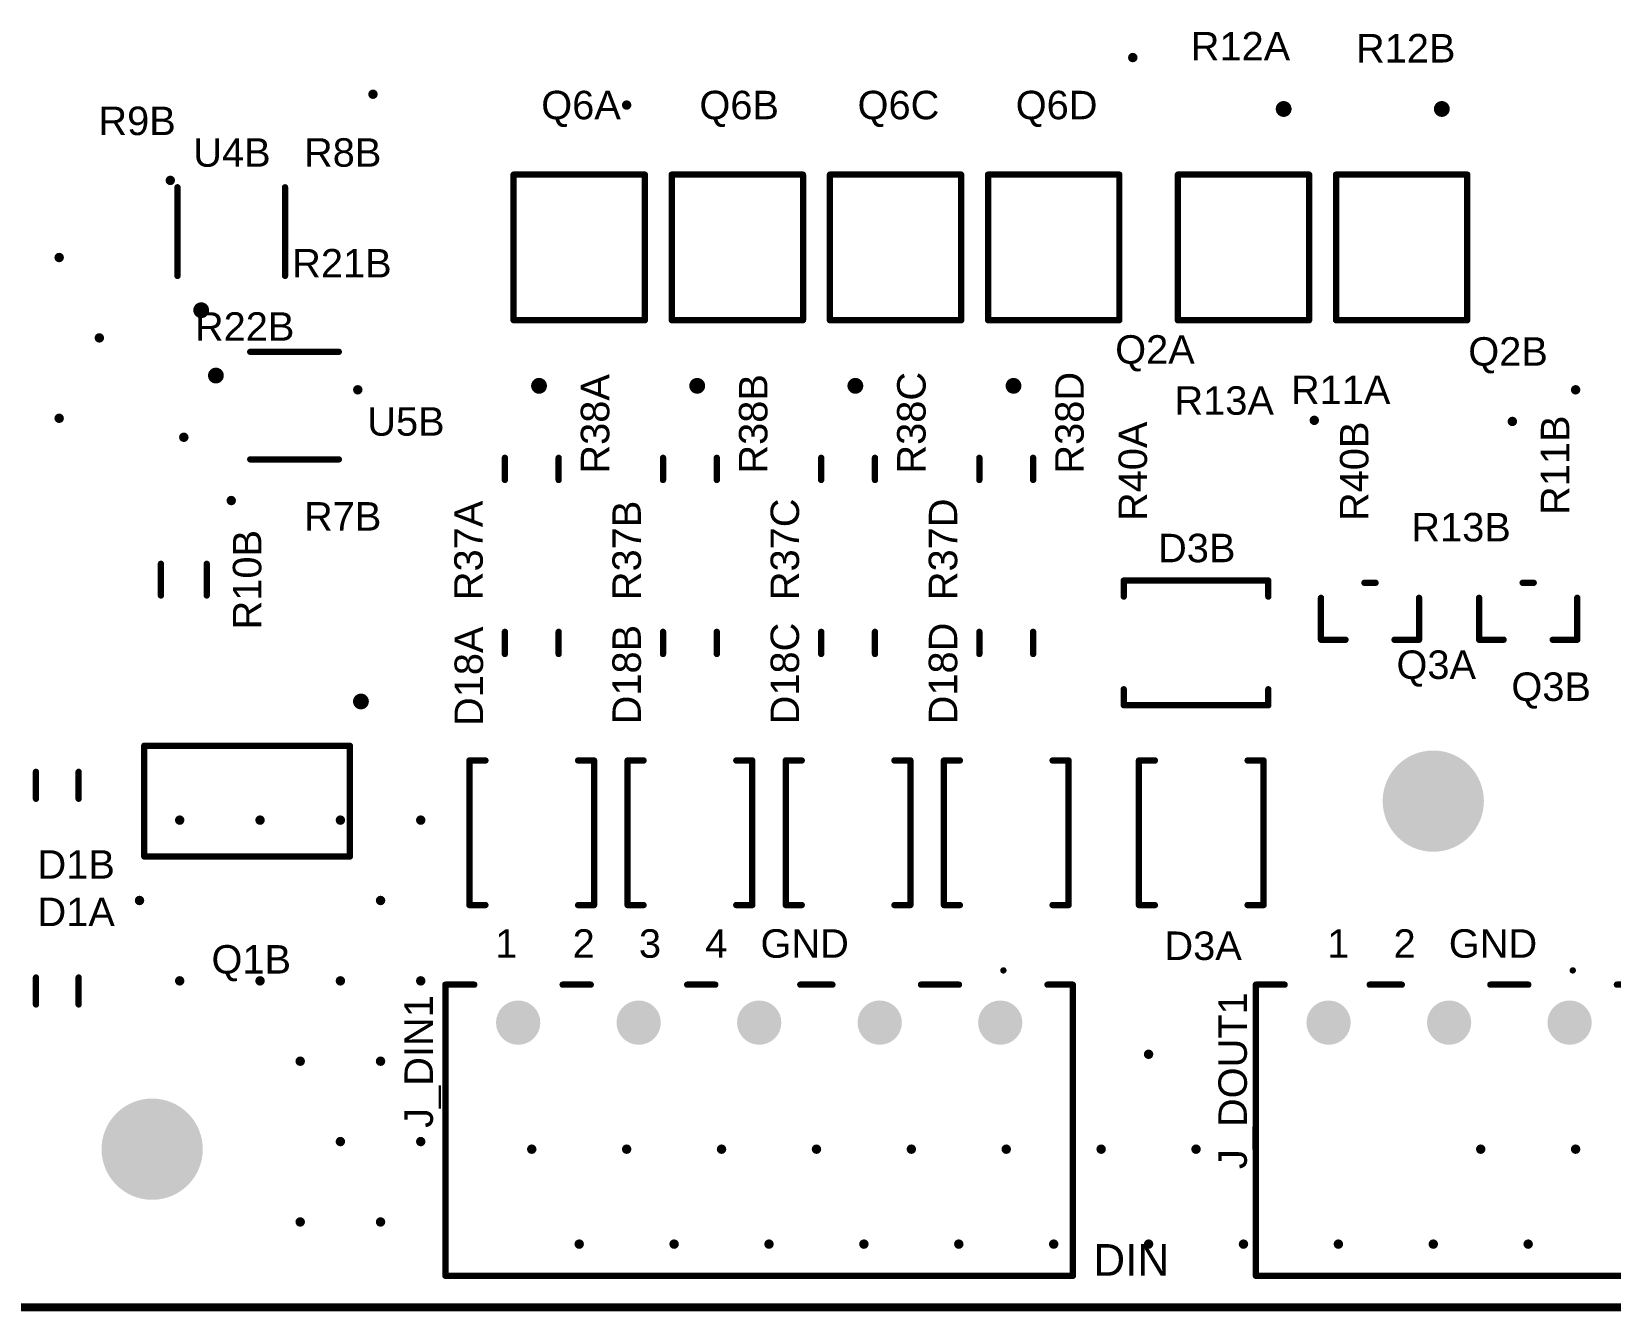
# Model space of a CAD drawing. Header units: inches. Extents: x 10 to 190, y 10 to 91.
# Drawn here: x 98.19 to 148.1, y 9.87 to 50.32 of the extents above; entities that cross this region are included whole.
import ezdxf

# ---------------------------------------------------------------- set-up
doc = ezdxf.new("R2010")
doc.units = ezdxf.units.IN
for name, color, linetype in [('Board Outline', 216, 'Continuous'), ('Pad Holes', 156, 'Continuous'), ('Top Overlay', 2, 'Continuous'), ('Via Holes', 16, 'Continuous')]:
    doc.layers.add(name, color=color, linetype=linetype)
doc.styles.add('Arial', font='', dxfattribs={"height": 0.2})
doc.styles.get('Arial').set_extended_font_data('Arial')

# ---------------------------------------------------------------- blocks, each defined once
blk = doc.blocks.new('FP_LTV_356T_D_MFG_60')
at = {"layer": 'Top Overlay', "const_width": 0.2}
for points in [[(-2.3, -2.075), (-2.3, 2.075)], [(2.3, 2.075), (-2.3, 2.075)], [(2.3, -2.075), (2.3, 2.075)], [(2.3, -2.075), (-2.3, -2.075)]]:
    blk.add_lwpolyline(points, dxfattribs=at)
at = {"layer": 'Top Overlay'}
for points, const_width in [([(-2.35, 2.075, 1), (-2.25, 2.075, 1)], 0.1), ([(-2.35, 2.075, 1), (-2.25, 2.075, 1)], 0.1), ([(2.25, 2.075, 1), (2.35, 2.075, 1)], 0.1), ([(2.25, 2.075, 1), (2.35, 2.075, 1)], 0.1), ([(-4.25, 1.27, 1), (-4.5, 1.27, 1)], 0.25), ([(-4.563, 1.27, 1), (-4.438, 1.27, 1)], 0.125), ([(-4.312, 1.27, 1), (-4.187, 1.27, 1)], 0.125), ([(-2.35, -2.075, 1), (-2.25, -2.075, 1)], 0.1), ([(-2.35, -2.075, 1), (-2.25, -2.075, 1)], 0.1), ([(2.25, -2.075, 1), (2.35, -2.075, 1)], 0.1), ([(2.25, -2.075, 1), (2.35, -2.075, 1)], 0.1)]:
    blk.add_lwpolyline(points, format="xyb", close=True, dxfattribs=dict(at, const_width=const_width))
blk = doc.blocks.new('FP_LTV_356T_D_MFG_61')
at = {"layer": 'Top Overlay', "const_width": 0.2}
for points in [[(-2.3, -2.075), (-2.3, 2.075)], [(2.3, 2.075), (-2.3, 2.075)], [(2.3, -2.075), (2.3, 2.075)], [(2.3, -2.075), (-2.3, -2.075)]]:
    blk.add_lwpolyline(points, dxfattribs=at)
at = {"layer": 'Top Overlay'}
for points, const_width in [([(-2.35, 2.075, 1), (-2.25, 2.075, 1)], 0.1), ([(-2.35, 2.075, 1), (-2.25, 2.075, 1)], 0.1), ([(2.25, 2.075, 1), (2.35, 2.075, 1)], 0.1), ([(2.25, 2.075, 1), (2.35, 2.075, 1)], 0.1), ([(-4.25, 1.27, 1), (-4.5, 1.27, 1)], 0.25), ([(-4.563, 1.27, 1), (-4.438, 1.27, 1)], 0.125), ([(-4.312, 1.27, 1), (-4.187, 1.27, 1)], 0.125), ([(-2.35, -2.075, 1), (-2.25, -2.075, 1)], 0.1), ([(-2.35, -2.075, 1), (-2.25, -2.075, 1)], 0.1), ([(2.25, -2.075, 1), (2.35, -2.075, 1)], 0.1), ([(2.25, -2.075, 1), (2.35, -2.075, 1)], 0.1)]:
    blk.add_lwpolyline(points, format="xyb", close=True, dxfattribs=dict(at, const_width=const_width))
blk = doc.blocks.new('FP_LTV_356T_D_MFG_62')
at = {"layer": 'Top Overlay', "const_width": 0.2}
for points in [[(-2.3, 2.075), (2.3, 2.075)], [(-2.3, 2.075), (-2.3, -2.075)], [(2.3, 2.075), (2.3, -2.075)], [(-2.3, -2.075), (2.3, -2.075)]]:
    blk.add_lwpolyline(points, dxfattribs=at)
at = {"layer": 'Top Overlay'}
for points, const_width in [([(-2.35, 2.075, 1), (-2.25, 2.075, 1)], 0.1), ([(-2.35, 2.075, 1), (-2.25, 2.075, 1)], 0.1), ([(2.25, 2.075, 1), (2.35, 2.075, 1)], 0.1), ([(2.25, 2.075, 1), (2.35, 2.075, 1)], 0.1), ([(-4.25, 1.27, 1), (-4.5, 1.27, 1)], 0.25), ([(-4.563, 1.27, 1), (-4.438, 1.27, 1)], 0.125), ([(-4.312, 1.27, 1), (-4.187, 1.27, 1)], 0.125), ([(-2.35, -2.075, 1), (-2.25, -2.075, 1)], 0.1), ([(-2.35, -2.075, 1), (-2.25, -2.075, 1)], 0.1), ([(2.25, -2.075, 1), (2.35, -2.075, 1)], 0.1), ([(2.25, -2.075, 1), (2.35, -2.075, 1)], 0.1)]:
    blk.add_lwpolyline(points, format="xyb", close=True, dxfattribs=dict(at, const_width=const_width))
blk = doc.blocks.new('FP_LTV_356T_D_MFG_63')
at = {"layer": 'Top Overlay', "const_width": 0.2}
for points in [[(-2.3, 2.075), (2.3, 2.075)], [(-2.3, 2.075), (-2.3, -2.075)], [(2.3, 2.075), (2.3, -2.075)], [(-2.3, -2.075), (2.3, -2.075)]]:
    blk.add_lwpolyline(points, dxfattribs=at)
at = {"layer": 'Top Overlay'}
for points, const_width in [([(-2.35, 2.075, 1), (-2.25, 2.075, 1)], 0.1), ([(-2.35, 2.075, 1), (-2.25, 2.075, 1)], 0.1), ([(2.25, 2.075, 1), (2.35, 2.075, 1)], 0.1), ([(2.25, 2.075, 1), (2.35, 2.075, 1)], 0.1), ([(-4.25, 1.27, 1), (-4.5, 1.27, 1)], 0.25), ([(-4.563, 1.27, 1), (-4.438, 1.27, 1)], 0.125), ([(-4.312, 1.27, 1), (-4.187, 1.27, 1)], 0.125), ([(-2.35, -2.075, 1), (-2.25, -2.075, 1)], 0.1), ([(-2.35, -2.075, 1), (-2.25, -2.075, 1)], 0.1), ([(2.25, -2.075, 1), (2.35, -2.075, 1)], 0.1), ([(2.25, -2.075, 1), (2.35, -2.075, 1)], 0.1)]:
    blk.add_lwpolyline(points, format="xyb", close=True, dxfattribs=dict(at, const_width=const_width))
blk = doc.blocks.new('FP_LTV_356T_D_MFG_64')
at = {"layer": 'Top Overlay', "const_width": 0.2}
for points in [[(-2.3, 2.075), (-2.3, -2.075)], [(-2.3, 2.075), (2.3, 2.075)], [(2.3, 2.075), (2.3, -2.075)], [(-2.3, -2.075), (2.3, -2.075)]]:
    blk.add_lwpolyline(points, dxfattribs=at)
at = {"layer": 'Top Overlay'}
for points, const_width in [([(-2.35, 2.075, 1), (-2.25, 2.075, 1)], 0.1), ([(-2.35, 2.075, 1), (-2.25, 2.075, 1)], 0.1), ([(2.25, 2.075, 1), (2.35, 2.075, 1)], 0.1), ([(2.25, 2.075, 1), (2.35, 2.075, 1)], 0.1), ([(-4.25, 1.27, 1), (-4.5, 1.27, 1)], 0.25), ([(-4.563, 1.27, 1), (-4.438, 1.27, 1)], 0.125), ([(-4.312, 1.27, 1), (-4.187, 1.27, 1)], 0.125), ([(-2.35, -2.075, 1), (-2.25, -2.075, 1)], 0.1), ([(-2.35, -2.075, 1), (-2.25, -2.075, 1)], 0.1), ([(2.25, -2.075, 1), (2.35, -2.075, 1)], 0.1), ([(2.25, -2.075, 1), (2.35, -2.075, 1)], 0.1)]:
    blk.add_lwpolyline(points, format="xyb", close=True, dxfattribs=dict(at, const_width=const_width))
blk = doc.blocks.new('FP_LTV_356T_D_MFG_65')
at = {"layer": 'Top Overlay', "const_width": 0.2}
for points in [[(-2.3, 2.075), (-2.3, -2.075)], [(-2.3, 2.075), (2.3, 2.075)], [(2.3, 2.075), (2.3, -2.075)], [(-2.3, -2.075), (2.3, -2.075)]]:
    blk.add_lwpolyline(points, dxfattribs=at)
at = {"layer": 'Top Overlay'}
for points, const_width in [([(-2.35, 2.075, 1), (-2.25, 2.075, 1)], 0.1), ([(-2.35, 2.075, 1), (-2.25, 2.075, 1)], 0.1), ([(2.25, 2.075, 1), (2.35, 2.075, 1)], 0.1), ([(2.25, 2.075, 1), (2.35, 2.075, 1)], 0.1), ([(-4.25, 1.27, 1), (-4.5, 1.27, 1)], 0.25), ([(-4.563, 1.27, 1), (-4.438, 1.27, 1)], 0.125), ([(-4.312, 1.27, 1), (-4.187, 1.27, 1)], 0.125), ([(-2.35, -2.075, 1), (-2.25, -2.075, 1)], 0.1), ([(-2.35, -2.075, 1), (-2.25, -2.075, 1)], 0.1), ([(2.25, -2.075, 1), (2.35, -2.075, 1)], 0.1), ([(2.25, -2.075, 1), (2.35, -2.075, 1)], 0.1)]:
    blk.add_lwpolyline(points, format="xyb", close=True, dxfattribs=dict(at, const_width=const_width))
blk = doc.blocks.new('FP_SMBJ30CAHE3_52_MFG_70')
at = {"layer": 'Top Overlay', "const_width": 0.2}
for points in [[(-2.285, 1.465), (-2.285, 1.97)], [(2.285, 1.97), (-2.285, 1.97)], [(2.285, 1.465), (2.285, 1.97)], [(-2.285, -1.97), (-2.285, -1.465)], [(2.285, -1.97), (2.285, -1.465)], [(2.285, -1.97), (-2.285, -1.97)]]:
    blk.add_lwpolyline(points, dxfattribs=at)
at = {"layer": 'Top Overlay', "const_width": 0.1}
for points in [[(-2.335, 1.97, 1), (-2.235, 1.97, 1)], [(-2.335, 1.97, 1), (-2.235, 1.97, 1)], [(2.235, 1.97, 1), (2.335, 1.97, 1)], [(2.235, 1.97, 1), (2.335, 1.97, 1)], [(-2.335, 1.465, 1), (-2.235, 1.465, 1)], [(2.235, 1.465, 1), (2.335, 1.465, 1)], [(-2.335, -1.465, 1), (-2.235, -1.465, 1)], [(2.235, -1.465, 1), (2.335, -1.465, 1)], [(-2.335, -1.97, 1), (-2.235, -1.97, 1)], [(-2.335, -1.97, 1), (-2.235, -1.97, 1)], [(2.235, -1.97, 1), (2.335, -1.97, 1)], [(2.235, -1.97, 1), (2.335, -1.97, 1)]]:
    blk.add_lwpolyline(points, format="xyb", close=True, dxfattribs=at)
blk = doc.blocks.new('FP_SMBJ30CAHE3_52_MFG_71')
at = {"layer": 'Top Overlay', "const_width": 0.2}
for points in [[(-2.285, 1.465), (-2.285, 1.97)], [(2.285, 1.97), (-2.285, 1.97)], [(2.285, 1.465), (2.285, 1.97)], [(-2.285, -1.97), (-2.285, -1.465)], [(2.285, -1.97), (2.285, -1.465)], [(2.285, -1.97), (-2.285, -1.97)]]:
    blk.add_lwpolyline(points, dxfattribs=at)
at = {"layer": 'Top Overlay', "const_width": 0.1}
for points in [[(-2.335, 1.97, 1), (-2.235, 1.97, 1)], [(-2.335, 1.97, 1), (-2.235, 1.97, 1)], [(2.235, 1.97, 1), (2.335, 1.97, 1)], [(2.235, 1.97, 1), (2.335, 1.97, 1)], [(-2.335, 1.465, 1), (-2.235, 1.465, 1)], [(2.235, 1.465, 1), (2.335, 1.465, 1)], [(-2.335, -1.465, 1), (-2.235, -1.465, 1)], [(2.235, -1.465, 1), (2.335, -1.465, 1)], [(-2.335, -1.97, 1), (-2.235, -1.97, 1)], [(-2.335, -1.97, 1), (-2.235, -1.97, 1)], [(2.235, -1.97, 1), (2.335, -1.97, 1)], [(2.235, -1.97, 1), (2.335, -1.97, 1)]]:
    blk.add_lwpolyline(points, format="xyb", close=True, dxfattribs=at)
blk = doc.blocks.new('FP_SMBJ30CAHE3_52_MFG_72')
at = {"layer": 'Top Overlay', "const_width": 0.2}
for points in [[(-2.285, 1.465), (-2.285, 1.97)], [(2.285, 1.97), (-2.285, 1.97)], [(2.285, 1.465), (2.285, 1.97)], [(-2.285, -1.97), (-2.285, -1.465)], [(2.285, -1.97), (2.285, -1.465)], [(2.285, -1.97), (-2.285, -1.97)]]:
    blk.add_lwpolyline(points, dxfattribs=at)
at = {"layer": 'Top Overlay', "const_width": 0.1}
for points in [[(-2.335, 1.97, 1), (-2.235, 1.97, 1)], [(-2.335, 1.97, 1), (-2.235, 1.97, 1)], [(2.235, 1.97, 1), (2.335, 1.97, 1)], [(2.235, 1.97, 1), (2.335, 1.97, 1)], [(-2.335, 1.465, 1), (-2.235, 1.465, 1)], [(2.235, 1.465, 1), (2.335, 1.465, 1)], [(-2.335, -1.465, 1), (-2.235, -1.465, 1)], [(2.235, -1.465, 1), (2.335, -1.465, 1)], [(-2.335, -1.97, 1), (-2.235, -1.97, 1)], [(-2.335, -1.97, 1), (-2.235, -1.97, 1)], [(2.235, -1.97, 1), (2.335, -1.97, 1)], [(2.235, -1.97, 1), (2.335, -1.97, 1)]]:
    blk.add_lwpolyline(points, format="xyb", close=True, dxfattribs=at)
blk = doc.blocks.new('FP_SMBJ30CAHE3_52_MFG_73')
at = {"layer": 'Top Overlay', "const_width": 0.2}
for points in [[(-2.285, 1.465), (-2.285, 1.97)], [(2.285, 1.97), (-2.285, 1.97)], [(2.285, 1.465), (2.285, 1.97)], [(-2.285, -1.97), (-2.285, -1.465)], [(2.285, -1.97), (2.285, -1.465)], [(2.285, -1.97), (-2.285, -1.97)]]:
    blk.add_lwpolyline(points, dxfattribs=at)
at = {"layer": 'Top Overlay', "const_width": 0.1}
for points in [[(-2.335, 1.97, 1), (-2.235, 1.97, 1)], [(-2.335, 1.97, 1), (-2.235, 1.97, 1)], [(2.235, 1.97, 1), (2.335, 1.97, 1)], [(2.235, 1.97, 1), (2.335, 1.97, 1)], [(-2.335, 1.465, 1), (-2.235, 1.465, 1)], [(2.235, 1.465, 1), (2.335, 1.465, 1)], [(-2.335, -1.465, 1), (-2.235, -1.465, 1)], [(2.235, -1.465, 1), (2.335, -1.465, 1)], [(-2.335, -1.97, 1), (-2.235, -1.97, 1)], [(-2.335, -1.97, 1), (-2.235, -1.97, 1)], [(2.235, -1.97, 1), (2.335, -1.97, 1)], [(2.235, -1.97, 1), (2.335, -1.97, 1)]]:
    blk.add_lwpolyline(points, format="xyb", close=True, dxfattribs=at)
blk = doc.blocks.new('FP_C04_091_OT_IPC_A_76')
at = {"layer": 'Top Overlay', "const_width": 0.2}
for points in [[(-1.4, 1.7), (1.4, 1.7)], [(-1.4, -1.7), (1.4, -1.7)]]:
    blk.add_lwpolyline(points, dxfattribs=at)
at = {"layer": 'Top Overlay'}
for points, const_width in [([(-1.45, 1.7, 1), (-1.35, 1.7, 1)], 0.1), ([(1.35, 1.7, 1), (1.45, 1.7, 1)], 0.1), ([(-2.36, 0.95, 1), (-2.61, 0.95, 1)], 0.25), ([(-2.673, 0.95, 1), (-2.548, 0.95, 1)], 0.125), ([(-2.423, 0.95, 1), (-2.298, 0.95, 1)], 0.125), ([(-1.45, -1.7, 1), (-1.35, -1.7, 1)], 0.1), ([(1.35, -1.7, 1), (1.45, -1.7, 1)], 0.1)]:
    blk.add_lwpolyline(points, format="xyb", close=True, dxfattribs=dict(at, const_width=const_width))
blk = doc.blocks.new('FP_C04_091_OT_IPC_A_88')
at = {"layer": 'Top Overlay', "const_width": 0.2}
for points in [[(-1.4, 1.7), (1.4, 1.7)], [(-1.4, -1.7), (1.4, -1.7)]]:
    blk.add_lwpolyline(points, dxfattribs=at)
at = {"layer": 'Top Overlay'}
for points, const_width in [([(-1.45, 1.7, 1), (-1.35, 1.7, 1)], 0.1), ([(1.35, 1.7, 1), (1.45, 1.7, 1)], 0.1), ([(-2.36, 0.95, 1), (-2.61, 0.95, 1)], 0.25), ([(-2.673, 0.95, 1), (-2.548, 0.95, 1)], 0.125), ([(-2.423, 0.95, 1), (-2.298, 0.95, 1)], 0.125), ([(-1.45, -1.7, 1), (-1.35, -1.7, 1)], 0.1), ([(1.35, -1.7, 1), (1.45, -1.7, 1)], 0.1)]:
    blk.add_lwpolyline(points, format="xyb", close=True, dxfattribs=dict(at, const_width=const_width))
blk = doc.blocks.new('RESC3216X70X50ML20T25_117')
at = {"layer": 'Top Overlay', "const_width": 0.2}
for points in [[(-0.35, 0.85), (0.35, 0.85)], [(-0.35, -0.85), (0.35, -0.85)]]:
    blk.add_lwpolyline(points, dxfattribs=at)
at = {"layer": 'Top Overlay', "const_width": 0.1}
for points in [[(-0.4, 0.85, 1), (-0.3, 0.85, 1)], [(0.3, 0.85, 1), (0.4, 0.85, 1)], [(-0.4, -0.85, 1), (-0.3, -0.85, 1)], [(0.3, -0.85, 1), (0.4, -0.85, 1)]]:
    blk.add_lwpolyline(points, format="xyb", close=True, dxfattribs=at)
blk = doc.blocks.new('RESC3216X70X50ML20T25_118')
at = {"layer": 'Top Overlay', "const_width": 0.2}
for points in [[(-0.35, 0.85), (0.35, 0.85)], [(-0.35, -0.85), (0.35, -0.85)]]:
    blk.add_lwpolyline(points, dxfattribs=at)
at = {"layer": 'Top Overlay', "const_width": 0.1}
for points in [[(-0.4, 0.85, 1), (-0.3, 0.85, 1)], [(0.3, 0.85, 1), (0.4, 0.85, 1)], [(-0.4, -0.85, 1), (-0.3, -0.85, 1)], [(0.3, -0.85, 1), (0.4, -0.85, 1)]]:
    blk.add_lwpolyline(points, format="xyb", close=True, dxfattribs=at)
blk = doc.blocks.new('RESC3216X70X50ML20T25_119')
at = {"layer": 'Top Overlay', "const_width": 0.2}
for points in [[(-0.35, 0.85), (0.35, 0.85)], [(-0.35, -0.85), (0.35, -0.85)]]:
    blk.add_lwpolyline(points, dxfattribs=at)
at = {"layer": 'Top Overlay', "const_width": 0.1}
for points in [[(-0.4, 0.85, 1), (-0.3, 0.85, 1)], [(0.3, 0.85, 1), (0.4, 0.85, 1)], [(-0.4, -0.85, 1), (-0.3, -0.85, 1)], [(0.3, -0.85, 1), (0.4, -0.85, 1)]]:
    blk.add_lwpolyline(points, format="xyb", close=True, dxfattribs=at)
blk = doc.blocks.new('RESC3216X70X50ML20T25_120')
at = {"layer": 'Top Overlay', "const_width": 0.2}
for points in [[(-0.35, 0.85), (0.35, 0.85)], [(-0.35, -0.85), (0.35, -0.85)]]:
    blk.add_lwpolyline(points, dxfattribs=at)
at = {"layer": 'Top Overlay', "const_width": 0.1}
for points in [[(-0.4, 0.85, 1), (-0.3, 0.85, 1)], [(0.3, 0.85, 1), (0.4, 0.85, 1)], [(-0.4, -0.85, 1), (-0.3, -0.85, 1)], [(0.3, -0.85, 1), (0.4, -0.85, 1)]]:
    blk.add_lwpolyline(points, format="xyb", close=True, dxfattribs=at)
blk = doc.blocks.new('RESC3216X70X50ML20T25_121')
at = {"layer": 'Top Overlay', "const_width": 0.2}
for points in [[(-0.35, 0.85), (0.35, 0.85)], [(-0.35, -0.85), (0.35, -0.85)]]:
    blk.add_lwpolyline(points, dxfattribs=at)
at = {"layer": 'Top Overlay', "const_width": 0.1}
for points in [[(-0.4, 0.85, 1), (-0.3, 0.85, 1)], [(0.3, 0.85, 1), (0.4, 0.85, 1)], [(-0.4, -0.85, 1), (-0.3, -0.85, 1)], [(0.3, -0.85, 1), (0.4, -0.85, 1)]]:
    blk.add_lwpolyline(points, format="xyb", close=True, dxfattribs=at)
blk = doc.blocks.new('RESC3216X70X50ML20T25_122')
at = {"layer": 'Top Overlay', "const_width": 0.2}
for points in [[(-0.35, 0.85), (0.35, 0.85)], [(-0.35, -0.85), (0.35, -0.85)]]:
    blk.add_lwpolyline(points, dxfattribs=at)
at = {"layer": 'Top Overlay', "const_width": 0.1}
for points in [[(-0.4, 0.85, 1), (-0.3, 0.85, 1)], [(0.3, 0.85, 1), (0.4, 0.85, 1)], [(-0.4, -0.85, 1), (-0.3, -0.85, 1)], [(0.3, -0.85, 1), (0.4, -0.85, 1)]]:
    blk.add_lwpolyline(points, format="xyb", close=True, dxfattribs=at)
blk = doc.blocks.new('RESC3216X70X50ML20T25_123')
at = {"layer": 'Top Overlay', "const_width": 0.2}
for points in [[(-0.35, 0.85), (0.35, 0.85)], [(-0.35, -0.85), (0.35, -0.85)]]:
    blk.add_lwpolyline(points, dxfattribs=at)
at = {"layer": 'Top Overlay', "const_width": 0.1}
for points in [[(-0.4, 0.85, 1), (-0.3, 0.85, 1)], [(0.3, 0.85, 1), (0.4, 0.85, 1)], [(-0.4, -0.85, 1), (-0.3, -0.85, 1)], [(0.3, -0.85, 1), (0.4, -0.85, 1)]]:
    blk.add_lwpolyline(points, format="xyb", close=True, dxfattribs=at)
blk = doc.blocks.new('RESC3216X70X50ML20T25_124')
at = {"layer": 'Top Overlay', "const_width": 0.2}
for points in [[(-0.35, 0.85), (0.35, 0.85)], [(-0.35, -0.85), (0.35, -0.85)]]:
    blk.add_lwpolyline(points, dxfattribs=at)
at = {"layer": 'Top Overlay', "const_width": 0.1}
for points in [[(-0.4, 0.85, 1), (-0.3, 0.85, 1)], [(0.3, 0.85, 1), (0.4, 0.85, 1)], [(-0.4, -0.85, 1), (-0.3, -0.85, 1)], [(0.3, -0.85, 1), (0.4, -0.85, 1)]]:
    blk.add_lwpolyline(points, format="xyb", close=True, dxfattribs=at)
blk = doc.blocks.new('RESC3216X70X50NL05T20_128')
at = {"layer": 'Top Overlay', "const_width": 0.2}
for points in [[(0.5, 0.725), (-0.5, 0.725)], [(0.5, -0.725), (-0.5, -0.725)]]:
    blk.add_lwpolyline(points, dxfattribs=at)
at = {"layer": 'Top Overlay', "const_width": 0.1}
for points in [[(-0.55, 0.725, 1), (-0.45, 0.725, 1)], [(0.45, 0.725, 1), (0.55, 0.725, 1)], [(-0.55, -0.725, 1), (-0.45, -0.725, 1)], [(0.45, -0.725, 1), (0.55, -0.725, 1)]]:
    blk.add_lwpolyline(points, format="xyb", close=True, dxfattribs=at)
blk = doc.blocks.new('FP_SOT23_MFG_165')
at = {"layer": 'Top Overlay', "const_width": 0.2}
for points in [[(0.9, 1.55), (-0.425, 1.55)], [(0.9, 0.775), (0.9, 1.55)], [(-0.9, -0.175), (-0.9, 0.175)], [(0.9, -1.55), (0.9, -0.775)], [(0.9, -1.55), (-0.425, -1.55)]]:
    blk.add_lwpolyline(points, dxfattribs=at)
at = {"layer": 'Top Overlay', "const_width": 0.1}
for points in [[(-0.475, 1.55, 1), (-0.375, 1.55, 1)], [(0.85, 1.55, 1), (0.95, 1.55, 1)], [(0.85, 1.55, 1), (0.95, 1.55, 1)], [(0.85, 0.775, 1), (0.95, 0.775, 1)], [(-0.95, 0.175, 1), (-0.85, 0.175, 1)], [(-0.95, -0.175, 1), (-0.85, -0.175, 1)], [(0.85, -0.775, 1), (0.95, -0.775, 1)], [(-0.475, -1.55, 1), (-0.375, -1.55, 1)], [(0.85, -1.55, 1), (0.95, -1.55, 1)], [(0.85, -1.55, 1), (0.95, -1.55, 1)]]:
    blk.add_lwpolyline(points, format="xyb", close=True, dxfattribs=at)
blk = doc.blocks.new('FP_SOT23_MFG_166')
at = {"layer": 'Top Overlay', "const_width": 0.2}
for points in [[(0.9, 1.55), (-0.425, 1.55)], [(0.9, 0.775), (0.9, 1.55)], [(-0.9, -0.175), (-0.9, 0.175)], [(0.9, -1.55), (0.9, -0.775)], [(0.9, -1.55), (-0.425, -1.55)]]:
    blk.add_lwpolyline(points, dxfattribs=at)
at = {"layer": 'Top Overlay', "const_width": 0.1}
for points in [[(-0.475, 1.55, 1), (-0.375, 1.55, 1)], [(0.85, 1.55, 1), (0.95, 1.55, 1)], [(0.85, 1.55, 1), (0.95, 1.55, 1)], [(0.85, 0.775, 1), (0.95, 0.775, 1)], [(-0.95, 0.175, 1), (-0.85, 0.175, 1)], [(-0.95, -0.175, 1), (-0.85, -0.175, 1)], [(0.85, -0.775, 1), (0.95, -0.775, 1)], [(-0.475, -1.55, 1), (-0.375, -1.55, 1)], [(0.85, -1.55, 1), (0.95, -1.55, 1)], [(0.85, -1.55, 1), (0.95, -1.55, 1)]]:
    blk.add_lwpolyline(points, format="xyb", close=True, dxfattribs=at)
blk = doc.blocks.new('ONSC_SOT_223_4_318E_04_V_167')
at = {"layer": 'Top Overlay'}
for points, const_width in [([(-3.025, 3.6, 1), (-3.275, 3.6, 1)], 0.25), ([(-3.337, 3.6, 1), (-3.212, 3.6, 1)], 0.125), ([(-3.087, 3.6, 1), (-2.962, 3.6, 1)], 0.125), ([(-1.8, 3.25, 1), (-1.7, 3.25, 1)], 0.1), ([(-1.8, 3.25, 1), (-1.7, 3.25, 1)], 0.1), ([(1.7, 3.25, 1), (1.8, 3.25, 1)], 0.1), ([(1.7, 3.25, 1), (1.8, 3.25, 1)], 0.1), ([(-1.8, -3.2, 1), (-1.7, -3.2, 1)], 0.1), ([(-1.8, -3.25, 1), (-1.7, -3.25, 1)], 0.1), ([(1.7, -3.25, 1), (1.8, -3.25, 1)], 0.1), ([(1.7, -3.25, 1), (1.8, -3.25, 1)], 0.1)]:
    blk.add_lwpolyline(points, format="xyb", close=True, dxfattribs=dict(at, const_width=const_width))
at = {"layer": 'Top Overlay', "const_width": 0.2}
for points in [[(1.75, 3.25), (-1.75, 3.25)], [(-1.75, -3.2), (-1.75, 3.25)], [(1.75, -3.25), (1.75, 3.25)], [(1.75, -3.25), (-1.75, -3.25)]]:
    blk.add_lwpolyline(points, dxfattribs=at)
blk = doc.blocks.new('15EDGRC_3_81_03P_172')
at = {"layer": 'Pad Holes'}
h = blk.add_hatch(color=7, dxfattribs=at)
edge = h.paths.add_edge_path()
edge.add_arc((0, 0), 0.7, 0, 360)
h = blk.add_hatch(color=7, dxfattribs=at)
edge = h.paths.add_edge_path()
edge.add_arc((3.81, 0), 0.7, 0, 360)
h = blk.add_hatch(color=7, dxfattribs=at)
edge = h.paths.add_edge_path()
edge.add_arc((7.62, 0), 0.7, 0, 360)
at = {"layer": 'Top Overlay', "const_width": 0.2}
for points in [[(9.906, 8), (-2.3, 8)], [(-2.295, -1.2), (-2.3, 8)], [(9.92, 8), (9.92, -1.2)], [(-1.495, -1.2), (-2.295, -1.2)], [(2.505, -1.2), (1.305, -1.2)], [(6.321, -1.2), (5.305, -1.2)], [(9.897, -1.2), (9.008, -1.2)]]:
    blk.add_lwpolyline(points, dxfattribs=at)
at = {"layer": 'Top Overlay'}
for points, const_width in [([(-2.35, 8, 1), (-2.25, 8, 1)], 0.1), ([(-2.35, 8, 1), (-2.25, 8, 1)], 0.1), ([(9.856, 8, 1), (9.956, 8, 1)], 0.1), ([(9.87, 8, 1), (9.97, 8, 1)], 0.1), ([(-2.345, -1.2, 1), (-2.245, -1.2, 1)], 0.1), ([(-2.345, -1.2, 1), (-2.245, -1.2, 1)], 0.1), ([(-1.545, -1.2, 1), (-1.445, -1.2, 1)], 0.1), ([(1.255, -1.2, 1), (1.355, -1.2, 1)], 0.1), ([(2.455, -1.2, 1), (2.555, -1.2, 1)], 0.1), ([(5.255, -1.2, 1), (5.355, -1.2, 1)], 0.1), ([(6.271, -1.2, 1), (6.371, -1.2, 1)], 0.1), ([(8.958, -1.2, 1), (9.058, -1.2, 1)], 0.1), ([(9.847, -1.2, 1), (9.947, -1.2, 1)], 0.1), ([(9.87, -1.2, 1), (9.97, -1.2, 1)], 0.1), ([(-0.125, -1.6, 1), (-0.075, -1.6, 1)], 0.05), ([(-0.125, -1.6, 1), (-0.075, -1.6, 1)], 0.05), ([(-0.125, -1.6, 1), (-0.075, -1.6, 1)], 0.05), ([(-0.125, -1.7, 1), (-0.075, -1.7, 1)], 0.05), ([(-0.125, -1.7, 1), (-0.075, -1.7, 1)], 0.05), ([(-0.125, -1.7, 1), (-0.075, -1.7, 1)], 0.05)]:
    blk.add_lwpolyline(points, format="xyb", close=True, dxfattribs=dict(at, const_width=const_width))
at = {"layer": 'Top Overlay', "const_width": 0.1}
for points in [[(-0.1, -1.7, -1), (-0.1, -1.6)], [(-0.1, -1.6, -1), (-0.1, -1.7)], [(-0.1, -1.6, -1), (-0.1, -1.7)]]:
    blk.add_lwpolyline(points, format="xyb", dxfattribs=at)
blk = doc.blocks.new('15EDGRC_3_81_05P_173')
at = {"layer": 'Pad Holes'}
h = blk.add_hatch(color=7, dxfattribs=at)
edge = h.paths.add_edge_path()
edge.add_arc((0, 0), 0.7, 0, 360)
h = blk.add_hatch(color=7, dxfattribs=at)
edge = h.paths.add_edge_path()
edge.add_arc((3.81, 0), 0.7, 0, 360)
h = blk.add_hatch(color=7, dxfattribs=at)
edge = h.paths.add_edge_path()
edge.add_arc((7.62, 0), 0.7, 0, 360)
h = blk.add_hatch(color=7, dxfattribs=at)
edge = h.paths.add_edge_path()
edge.add_arc((11.43, 0), 0.7, 0, 360)
h = blk.add_hatch(color=7, dxfattribs=at)
edge = h.paths.add_edge_path()
edge.add_arc((15.24, 0), 0.7, 0, 360)
at = {"layer": 'Top Overlay', "const_width": 0.2}
for points in [[(17.526, 8), (-2.3, 8)], [(-2.295, -1.2), (-2.3, 8)], [(17.54, 8), (17.54, -1.2)], [(-1.495, -1.2), (-2.295, -1.2)], [(2.505, -1.2), (1.305, -1.2)], [(6.321, -1.2), (5.305, -1.2)], [(9.897, -1.2), (9.008, -1.2)], [(13.834, -1.2), (12.945, -1.2)], [(17.517, -1.2), (16.628, -1.2)]]:
    blk.add_lwpolyline(points, dxfattribs=at)
at = {"layer": 'Top Overlay'}
for points, const_width in [([(-2.35, 8, 1), (-2.25, 8, 1)], 0.1), ([(-2.35, 8, 1), (-2.25, 8, 1)], 0.1), ([(17.476, 8, 1), (17.576, 8, 1)], 0.1), ([(17.49, 8, 1), (17.59, 8, 1)], 0.1), ([(-2.345, -1.2, 1), (-2.245, -1.2, 1)], 0.1), ([(-2.345, -1.2, 1), (-2.245, -1.2, 1)], 0.1), ([(-1.545, -1.2, 1), (-1.445, -1.2, 1)], 0.1), ([(1.255, -1.2, 1), (1.355, -1.2, 1)], 0.1), ([(2.455, -1.2, 1), (2.555, -1.2, 1)], 0.1), ([(5.255, -1.2, 1), (5.355, -1.2, 1)], 0.1), ([(6.271, -1.2, 1), (6.371, -1.2, 1)], 0.1), ([(8.958, -1.2, 1), (9.058, -1.2, 1)], 0.1), ([(9.847, -1.2, 1), (9.947, -1.2, 1)], 0.1), ([(12.895, -1.2, 1), (12.995, -1.2, 1)], 0.1), ([(13.784, -1.2, 1), (13.884, -1.2, 1)], 0.1), ([(16.578, -1.2, 1), (16.678, -1.2, 1)], 0.1), ([(17.467, -1.2, 1), (17.567, -1.2, 1)], 0.1), ([(17.49, -1.2, 1), (17.59, -1.2, 1)], 0.1), ([(-0.125, -1.6, 1), (-0.075, -1.6, 1)], 0.05), ([(-0.125, -1.6, 1), (-0.075, -1.6, 1)], 0.05), ([(-0.125, -1.6, 1), (-0.075, -1.6, 1)], 0.05), ([(-0.125, -1.7, 1), (-0.075, -1.7, 1)], 0.05), ([(-0.125, -1.7, 1), (-0.075, -1.7, 1)], 0.05), ([(-0.125, -1.7, 1), (-0.075, -1.7, 1)], 0.05)]:
    blk.add_lwpolyline(points, format="xyb", close=True, dxfattribs=dict(at, const_width=const_width))
at = {"layer": 'Top Overlay', "const_width": 0.1}
for points in [[(-0.1, -1.7, -1), (-0.1, -1.6)], [(-0.1, -1.6, -1), (-0.1, -1.7)], [(-0.1, -1.6, -1), (-0.1, -1.7)]]:
    blk.add_lwpolyline(points, format="xyb", dxfattribs=at)
blk = doc.blocks.new('FP_SMBJ30CAHE3_52_MFG_183')
at = {"layer": 'Top Overlay', "const_width": 0.2}
for points in [[(-2.285, 1.97), (-2.285, 1.465)], [(2.285, 1.97), (-2.285, 1.97)], [(2.285, 1.97), (2.285, 1.465)], [(-2.285, -1.465), (-2.285, -1.97)], [(2.285, -1.465), (2.285, -1.97)], [(2.285, -1.97), (-2.285, -1.97)]]:
    blk.add_lwpolyline(points, dxfattribs=at)
at = {"layer": 'Top Overlay', "const_width": 0.1}
for points in [[(-2.335, 1.97, 1), (-2.235, 1.97, 1)], [(-2.335, 1.97, 1), (-2.235, 1.97, 1)], [(2.235, 1.97, 1), (2.335, 1.97, 1)], [(2.235, 1.97, 1), (2.335, 1.97, 1)], [(-2.335, 1.465, 1), (-2.235, 1.465, 1)], [(2.235, 1.465, 1), (2.335, 1.465, 1)], [(-2.335, -1.465, 1), (-2.235, -1.465, 1)], [(2.235, -1.465, 1), (2.335, -1.465, 1)], [(-2.335, -1.97, 1), (-2.235, -1.97, 1)], [(-2.335, -1.97, 1), (-2.235, -1.97, 1)], [(2.235, -1.97, 1), (2.335, -1.97, 1)], [(2.235, -1.97, 1), (2.335, -1.97, 1)]]:
    blk.add_lwpolyline(points, format="xyb", close=True, dxfattribs=at)
blk = doc.blocks.new('FP_SMBJ30CAHE3_52_MFG_184')
at = {"layer": 'Top Overlay', "const_width": 0.2}
for points in [[(-2.285, 1.97), (-2.285, 1.465)], [(-2.285, 1.97), (2.285, 1.97)], [(2.285, 1.97), (2.285, 1.465)], [(-2.285, -1.465), (-2.285, -1.97)], [(2.285, -1.465), (2.285, -1.97)], [(-2.285, -1.97), (2.285, -1.97)]]:
    blk.add_lwpolyline(points, dxfattribs=at)
at = {"layer": 'Top Overlay', "const_width": 0.1}
for points in [[(-2.335, 1.97, 1), (-2.235, 1.97, 1)], [(-2.335, 1.97, 1), (-2.235, 1.97, 1)], [(2.235, 1.97, 1), (2.335, 1.97, 1)], [(2.235, 1.97, 1), (2.335, 1.97, 1)], [(-2.335, 1.465, 1), (-2.235, 1.465, 1)], [(2.235, 1.465, 1), (2.335, 1.465, 1)], [(-2.335, -1.465, 1), (-2.235, -1.465, 1)], [(2.235, -1.465, 1), (2.335, -1.465, 1)], [(-2.335, -1.97, 1), (-2.235, -1.97, 1)], [(-2.335, -1.97, 1), (-2.235, -1.97, 1)], [(2.235, -1.97, 1), (2.335, -1.97, 1)], [(2.235, -1.97, 1), (2.335, -1.97, 1)]]:
    blk.add_lwpolyline(points, format="xyb", close=True, dxfattribs=at)
blk = doc.blocks.new('FP_SOD323_CA_MFG_191')
at = {"layer": 'Top Overlay', "const_width": 0.2}
for points in [[(0.425, 0.675), (-0.425, 0.675)], [(0.425, -0.675), (-0.425, -0.675)]]:
    blk.add_lwpolyline(points, dxfattribs=at)
at = {"layer": 'Top Overlay', "const_width": 0.1}
for points in [[(-0.475, 0.675, 1), (-0.375, 0.675, 1)], [(0.375, 0.675, 1), (0.475, 0.675, 1)], [(-0.475, -0.675, 1), (-0.375, -0.675, 1)], [(0.375, -0.675, 1), (0.475, -0.675, 1)]]:
    blk.add_lwpolyline(points, format="xyb", close=True, dxfattribs=at)
blk = doc.blocks.new('FP_SOD323_CA_MFG_192')
at = {"layer": 'Top Overlay', "const_width": 0.2}
for points in [[(0.425, 0.675), (-0.425, 0.675)], [(0.425, -0.675), (-0.425, -0.675)]]:
    blk.add_lwpolyline(points, dxfattribs=at)
at = {"layer": 'Top Overlay', "const_width": 0.1}
for points in [[(-0.475, 0.675, 1), (-0.375, 0.675, 1)], [(0.375, 0.675, 1), (0.475, 0.675, 1)], [(-0.475, -0.675, 1), (-0.375, -0.675, 1)], [(0.375, -0.675, 1), (0.475, -0.675, 1)]]:
    blk.add_lwpolyline(points, format="xyb", close=True, dxfattribs=at)

msp = doc.modelspace()

# ---------------------------------------------------------------- hatches: boundary and pattern name
at = {"layer": 'Pad Holes'}
h = msp.add_hatch(color=7, dxfattribs=at)
edge = h.paths.add_edge_path()
edge.add_arc((142.5, 26), 1.6, 0, 360)
h = msp.add_hatch(color=7, dxfattribs=at)
edge = h.paths.add_edge_path()
edge.add_arc((102, 15), 1.6, 0, 360)
at = {"layer": 'Via Holes'}
h = msp.add_hatch(color=7, dxfattribs=at)
edge = h.paths.add_edge_path()
edge.add_arc((133, 49.5), 0.15, 0, 360)
h = msp.add_hatch(color=7, dxfattribs=at)
edge = h.paths.add_edge_path()
edge.add_arc((108.98, 48.341), 0.15, 0, 360)
h = msp.add_hatch(color=7, dxfattribs=at)
edge = h.paths.add_edge_path()
edge.add_arc((117, 48), 0.15, 0, 360)
h = msp.add_hatch(color=7, dxfattribs=at)
edge = h.paths.add_edge_path()
edge.add_arc((102.573, 45.618), 0.15, 0, 360)
h = msp.add_hatch(color=7, dxfattribs=at)
edge = h.paths.add_edge_path()
edge.add_arc((99.06, 43.18), 0.15, 0, 360)
h = msp.add_hatch(color=7, dxfattribs=at)
edge = h.paths.add_edge_path()
edge.add_arc((100.33, 40.64), 0.15, 0, 360)
h = msp.add_hatch(color=7, dxfattribs=at)
edge = h.paths.add_edge_path()
edge.add_arc((108.5, 39), 0.15, 0, 360)
h = msp.add_hatch(color=7, dxfattribs=at)
edge = h.paths.add_edge_path()
edge.add_arc((147, 39), 0.15, 0, 360)
h = msp.add_hatch(color=7, dxfattribs=at)
edge = h.paths.add_edge_path()
edge.add_arc((99.06, 38.1), 0.15, 0, 360)
h = msp.add_hatch(color=7, dxfattribs=at)
edge = h.paths.add_edge_path()
edge.add_arc((138.739, 38.035), 0.15, 0, 360)
h = msp.add_hatch(color=7, dxfattribs=at)
edge = h.paths.add_edge_path()
edge.add_arc((145, 38), 0.15, 0, 360)
h = msp.add_hatch(color=7, dxfattribs=at)
edge = h.paths.add_edge_path()
edge.add_arc((103, 37.5), 0.15, 0, 360)
h = msp.add_hatch(color=7, dxfattribs=at)
edge = h.paths.add_edge_path()
edge.add_arc((104.5, 35.5), 0.15, 0, 360)
h = msp.add_hatch(color=7, dxfattribs=at)
edge = h.paths.add_edge_path()
edge.add_arc((102.87, 25.4), 0.15, 0, 360)
h = msp.add_hatch(color=7, dxfattribs=at)
edge = h.paths.add_edge_path()
edge.add_arc((105.41, 25.4), 0.15, 0, 360)
h = msp.add_hatch(color=7, dxfattribs=at)
edge = h.paths.add_edge_path()
edge.add_arc((107.95, 25.4), 0.15, 0, 360)
h = msp.add_hatch(color=7, dxfattribs=at)
edge = h.paths.add_edge_path()
edge.add_arc((110.49, 25.4), 0.15, 0, 360)
h = msp.add_hatch(color=7, dxfattribs=at)
edge = h.paths.add_edge_path()
edge.add_arc((101.6, 22.86), 0.15, 0, 360)
h = msp.add_hatch(color=7, dxfattribs=at)
edge = h.paths.add_edge_path()
edge.add_arc((109.22, 22.86), 0.15, 0, 360)
h = msp.add_hatch(color=7, dxfattribs=at)
edge = h.paths.add_edge_path()
edge.add_arc((102.87, 20.32), 0.15, 0, 360)
h = msp.add_hatch(color=7, dxfattribs=at)
edge = h.paths.add_edge_path()
edge.add_arc((105.41, 20.32), 0.15, 0, 360)
h = msp.add_hatch(color=7, dxfattribs=at)
edge = h.paths.add_edge_path()
edge.add_arc((107.95, 20.32), 0.15, 0, 360)
h = msp.add_hatch(color=7, dxfattribs=at)
edge = h.paths.add_edge_path()
edge.add_arc((110.49, 20.32), 0.15, 0, 360)
h = msp.add_hatch(color=7, dxfattribs=at)
edge = h.paths.add_edge_path()
edge.add_arc((133.5, 18), 0.15, 0, 360)
h = msp.add_hatch(color=7, dxfattribs=at)
edge = h.paths.add_edge_path()
edge.add_arc((106.68, 17.78), 0.15, 0, 360)
h = msp.add_hatch(color=7, dxfattribs=at)
edge = h.paths.add_edge_path()
edge.add_arc((109.22, 17.78), 0.15, 0, 360)
h = msp.add_hatch(color=7, dxfattribs=at)
edge = h.paths.add_edge_path()
edge.add_arc((107.95, 15.24), 0.15, 0, 360)
h = msp.add_hatch(color=7, dxfattribs=at)
edge = h.paths.add_edge_path()
edge.add_arc((110.49, 15.24), 0.15, 0, 360)
h = msp.add_hatch(color=7, dxfattribs=at)
edge = h.paths.add_edge_path()
edge.add_arc((114, 15), 0.15, 0, 360)
h = msp.add_hatch(color=7, dxfattribs=at)
edge = h.paths.add_edge_path()
edge.add_arc((117, 15), 0.15, 0, 360)
h = msp.add_hatch(color=7, dxfattribs=at)
edge = h.paths.add_edge_path()
edge.add_arc((120, 15), 0.15, 0, 360)
h = msp.add_hatch(color=7, dxfattribs=at)
edge = h.paths.add_edge_path()
edge.add_arc((123, 15), 0.15, 0, 360)
h = msp.add_hatch(color=7, dxfattribs=at)
edge = h.paths.add_edge_path()
edge.add_arc((126, 15), 0.15, 0, 360)
h = msp.add_hatch(color=7, dxfattribs=at)
edge = h.paths.add_edge_path()
edge.add_arc((129, 15), 0.15, 0, 360)
h = msp.add_hatch(color=7, dxfattribs=at)
edge = h.paths.add_edge_path()
edge.add_arc((132, 15), 0.15, 0, 360)
h = msp.add_hatch(color=7, dxfattribs=at)
edge = h.paths.add_edge_path()
edge.add_arc((135, 15), 0.15, 0, 360)
h = msp.add_hatch(color=7, dxfattribs=at)
edge = h.paths.add_edge_path()
edge.add_arc((144, 15), 0.15, 0, 360)
h = msp.add_hatch(color=7, dxfattribs=at)
edge = h.paths.add_edge_path()
edge.add_arc((147, 15), 0.15, 0, 360)
h = msp.add_hatch(color=7, dxfattribs=at)
edge = h.paths.add_edge_path()
edge.add_arc((106.68, 12.7), 0.15, 0, 360)
h = msp.add_hatch(color=7, dxfattribs=at)
edge = h.paths.add_edge_path()
edge.add_arc((109.22, 12.7), 0.15, 0, 360)
h = msp.add_hatch(color=7, dxfattribs=at)
edge = h.paths.add_edge_path()
edge.add_arc((115.5, 12), 0.15, 0, 360)
h = msp.add_hatch(color=7, dxfattribs=at)
edge = h.paths.add_edge_path()
edge.add_arc((118.5, 12), 0.15, 0, 360)
h = msp.add_hatch(color=7, dxfattribs=at)
edge = h.paths.add_edge_path()
edge.add_arc((121.5, 12), 0.15, 0, 360)
h = msp.add_hatch(color=7, dxfattribs=at)
edge = h.paths.add_edge_path()
edge.add_arc((124.5, 12), 0.15, 0, 360)
h = msp.add_hatch(color=7, dxfattribs=at)
edge = h.paths.add_edge_path()
edge.add_arc((127.5, 12), 0.15, 0, 360)
h = msp.add_hatch(color=7, dxfattribs=at)
edge = h.paths.add_edge_path()
edge.add_arc((130.5, 12), 0.15, 0, 360)
h = msp.add_hatch(color=7, dxfattribs=at)
edge = h.paths.add_edge_path()
edge.add_arc((133.5, 12), 0.15, 0, 360)
h = msp.add_hatch(color=7, dxfattribs=at)
edge = h.paths.add_edge_path()
edge.add_arc((136.5, 12), 0.15, 0, 360)
h = msp.add_hatch(color=7, dxfattribs=at)
edge = h.paths.add_edge_path()
edge.add_arc((139.5, 12), 0.15, 0, 360)
h = msp.add_hatch(color=7, dxfattribs=at)
edge = h.paths.add_edge_path()
edge.add_arc((142.5, 12), 0.15, 0, 360)
h = msp.add_hatch(color=7, dxfattribs=at)
edge = h.paths.add_edge_path()
edge.add_arc((145.5, 12), 0.15, 0, 360)

# ---------------------------------------------------------------- linework, layer by layer
at = {"layer": 'Board Outline', "const_width": 0.254}
msp.add_lwpolyline([(10, 10), (190, 10)], dxfattribs=at)

# ---------------------------------------------------------------- block references
for name, p, rotation in [('FP_LTV_356T_D_MFG_61', (136.5, 43.5), 270), ('FP_LTV_356T_D_MFG_60', (141.5, 43.5), 270), ('FP_C04_091_OT_IPC_A_88', (104.5, 44), 90), ('FP_LTV_356T_D_MFG_65', (115.5, 43.5), 90), ('FP_LTV_356T_D_MFG_64', (120.5, 43.5), 90), ('FP_LTV_356T_D_MFG_63', (125.5, 43.5), 90), ('FP_LTV_356T_D_MFG_62', (130.5, 43.5), 90), ('RESC3216X70X50ML20T25_120', (114, 36.5), 90), ('RESC3216X70X50ML20T25_119', (119, 36.5), 90), ('RESC3216X70X50ML20T25_118', (124, 36.5), 90), ('RESC3216X70X50ML20T25_117', (129, 36.5), 90), ('RESC3216X70X50NL05T20_128', (103, 33), 270), ('FP_SMBJ30CAHE3_52_MFG_183', (135, 31), 180), ('FP_SOT23_MFG_166', (140.5, 32), 270), ('FP_SOT23_MFG_165', (145.5, 32), 270), ('RESC3216X70X50ML20T25_124', (114, 31), 90), ('RESC3216X70X50ML20T25_123', (119, 31), 90), ('RESC3216X70X50ML20T25_122', (124, 31), 90), ('RESC3216X70X50ML20T25_121', (129, 31), 90), ('ONSC_SOT_223_4_318E_04_V_167', (105, 26), 270), ('FP_SOD323_CA_MFG_191', (99, 26.5), 270), ('FP_SMBJ30CAHE3_52_MFG_73', (114, 25), 270), ('FP_SMBJ30CAHE3_52_MFG_72', (119, 25), 270), ('FP_SMBJ30CAHE3_52_MFG_71', (124, 25), 270), ('FP_SMBJ30CAHE3_52_MFG_70', (129, 25), 270), ('FP_SMBJ30CAHE3_52_MFG_184', (135.165, 25), 90), ('FP_SOD323_CA_MFG_192', (99, 20), 270), ('15EDGRC_3_81_05P_173', (128.81, 19), 180), ('15EDGRC_3_81_03P_172', (146.81, 19), 180)]:
    msp.add_blockref(name, p, dxfattribs=dict(rotation=rotation))
msp.add_blockref('FP_C04_091_OT_IPC_A_76', (106.5, 38.5))

# ---------------------------------------------------------------- texts
at = {"layer": 'Top Overlay', "style": 'Arial'}
for s, height, p in [('R12A', 0.9, (134.833, 49.408)), ('R12B', 0.9, (140.056, 49.344)), ('Q6A', 0.9, (114.3, 47.55)), ('Q6B', 0.9, (119.3, 47.55)), ('Q6C', 0.9, (124.3, 47.55)), ('Q6D', 0.9, (129.3, 47.55)), ('R9B', 0.9, (100.3, 47.05)), ('U4B', 0.9, (103.3, 46.05)), ('R8B', 0.9, (106.8, 46.05)), ('R21B', 0.9, (106.426, 42.55)), ('R22B', 0.9, (103.351, 40.55)), ('Q2A', 0.9, (132.444, 39.825)), ('Q2B', 0.9, (143.606, 39.762)), ('R11A', 0.9, (138, 38.55)), ('R13A', 0.9, (134.318, 38.211)), ('U5B', 0.9, (108.8, 37.55)), ('R7B', 0.9, (106.8, 34.55)), ('R13B', 0.9, (141.806, 34.208)), ('D3B', 0.9, (133.8, 33.55)), ('Q3A', 0.9, (141.336, 29.862)), ('Q3B', 0.9, (144.969, 29.167)), ('D1B', 0.9, (98.375, 23.55)), ('D1A', 0.9, (98.375, 22.05)), (' 1     2    3    4   GND', 0.9, (112.497, 21.05)), ('1    2   GND', 0.9, (139.147, 21.05)), ('Q1B', 0.9, (103.875, 20.55)), ('D3A', 0.9, (134.001, 20.98)), ('DIN', 1, (131.75, 11))]:
    msp.add_text(s, height=height, dxfattribs=at).set_placement(p)
for s, p in [('R38A', (116.45, 36.351)), ('R38C', (126.45, 36.351)), ('R38D', (131.45, 36.351)), ('R38B', (121.45, 36.351)), ('R40A', (133.45, 34.851)), ('R11B', (146.8, 35.042)), ('R40B', (140.45, 34.851)), ('R37A', (112.45, 32.351)), ('R37C', (122.45, 32.351)), ('R37D', (127.45, 32.351)), ('R37B', (117.45, 32.351)), ('R10B', (105.45, 31.426)), ('D18A', (112.459, 28.374)), ('D18B', (117.45, 28.426)), ('D18C', (122.45, 28.426)), ('D18D', (127.45, 28.426)), ('J_DIN1', (110.875, 15.676)), ('J_DOUT1', (136.607, 14.371))]:
    msp.add_text(s, height=0.9, rotation=90, dxfattribs=at).set_placement(p)

doc.saveas('drawing.dxf')
